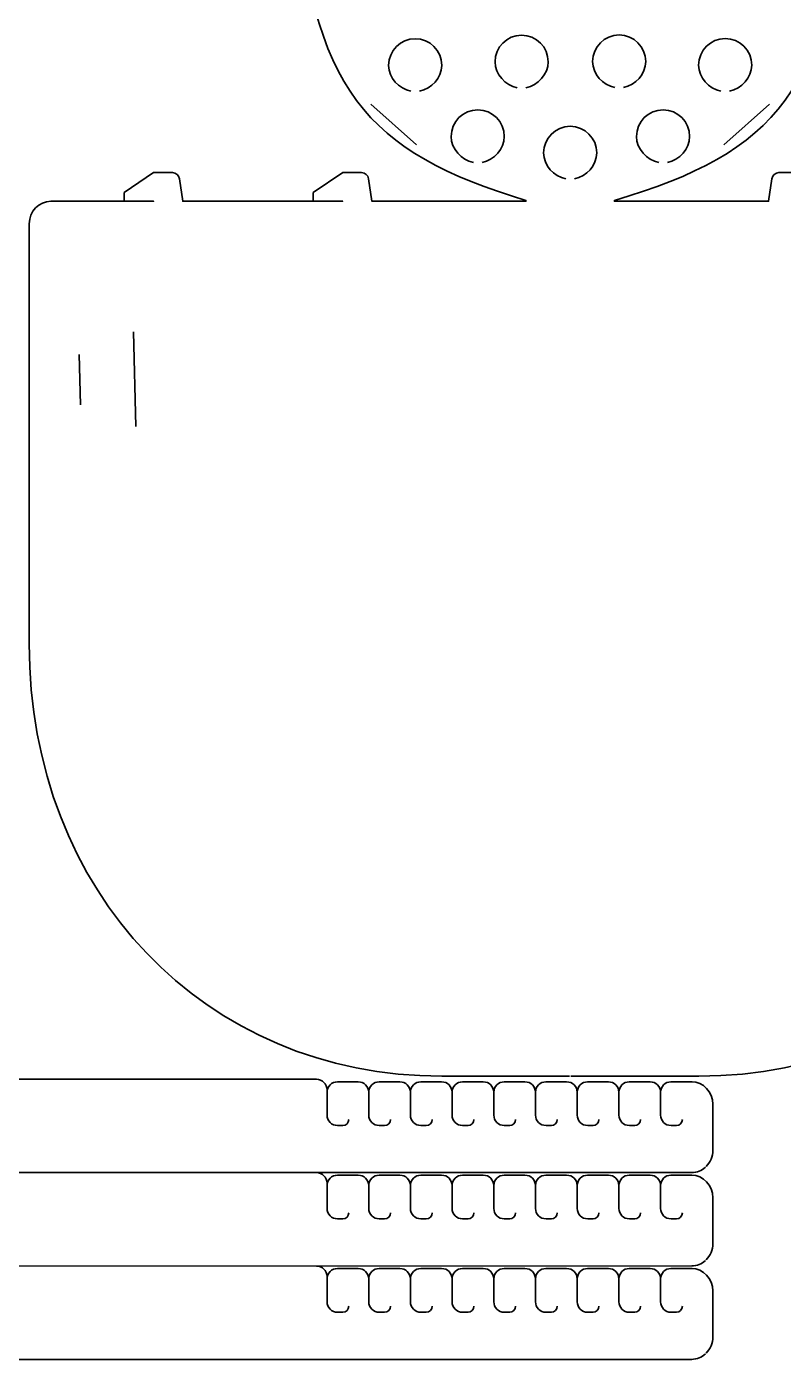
# Model space of a CAD drawing. Header units: inches. Extents: x 2019 to 3086, y -2762 to -1970.
# Drawn here: x 2665 to 2878.6, y -2761.8 to -2385.7 of the extents above; entities that cross this region are included whole.
import ezdxf

# ---------------------------------------------------------------- set-up
doc = ezdxf.new("R2010")
doc.units = ezdxf.units.IN
doc.header["$MEASUREMENT"] = 0
doc.layers.add('Layer 1', color=7, linetype='Continuous')

msp = doc.modelspace()

# ---------------------------------------------------------------- linework, layer by layer
at = {"layer": 'Layer 1', "color": 179, "lineweight": 35, "true_color": 0x231f20}
for points in [[(2775.06, -2419.01), (2762.15, -2407.55)], [(2861.84, -2419.01), (2874.75, -2407.55)], [(2805.95, -2434.7), (2805.95, -2434.7)], [(2695.16, -2471.79), (2695.82, -2498.56)], [(2679.87, -2478.17), (2680.25, -2492.44)]]:
    msp.add_lwpolyline(points, dxfattribs=at)
for points, knots in [([(2818.25, -2377.12), (2783.63, -2377.03), (2756.4, -2354.5), (2746.53, -2341.77), (2745.36, -2340.25), (2741.08, -2341.11), (2741.19, -2343.02), (2744.66, -2403.52), (2761.36, -2421.21), (2805.95, -2434.7), (2805.95, -2434.7), (2805.95, -2434.96), (2805.95, -2434.96), (2805.95, -2434.96), (2762.46, -2434.96), (2762.46, -2434.96), (2762.46, -2434.96), (2762.46, -2434.96), (2762.46, -2434.96), (2762.46, -2434.96), (2761.53, -2428.58), (2761.53, -2428.58), (2761.39, -2427.6), (2760.54, -2426.87), (2759.55, -2426.87), (2759.55, -2426.87), (2754.24, -2426.87), (2754.24, -2426.87), (2754.24, -2426.87), (2745.93, -2432.49), (2745.93, -2432.49), (2745.93, -2432.49), (2745.93, -2434.96), (2745.93, -2434.96), (2745.93, -2434.96), (2754.24, -2434.96), (2754.24, -2434.96), (2754.24, -2434.96), (2754.24, -2434.96), (2754.24, -2434.96), (2754.24, -2434.96), (2709.08, -2434.96), (2709.08, -2434.96), (2709.08, -2434.96), (2709.08, -2434.96), (2709.08, -2434.96), (2709.08, -2434.96), (2708.14, -2428.58), (2708.14, -2428.58), (2708, -2427.6), (2707.16, -2426.87), (2706.17, -2426.87), (2706.17, -2426.87), (2700.86, -2426.87), (2700.86, -2426.87), (2700.86, -2426.87), (2692.55, -2432.49), (2692.55, -2432.49), (2692.55, -2432.49), (2692.55, -2434.96), (2692.55, -2434.96), (2692.55, -2434.96), (2700.86, -2434.96), (2700.86, -2434.96), (2700.86, -2434.96), (2700.86, -2434.96), (2700.86, -2434.96), (2700.86, -2434.96), (2671.8, -2434.96), (2671.8, -2434.96), (2668.46, -2434.96), (2665.75, -2437.8), (2665.75, -2441.31), (2665.75, -2441.31), (2665.75, -2559.89), (2665.75, -2559.89), (2665.75, -2630.03), (2715.37, -2681.89), (2782.17, -2681.89), (2782.17, -2681.89), (2818.29, -2681.89), (2818.29, -2681.89)], [0, 0, 0, 0, 1, 1, 1, 2, 2, 2, 3, 3, 3, 4, 4, 4, 5, 5, 5, 6, 6, 6, 7, 7, 7, 8, 8, 8, 9, 9, 9, 10, 10, 10, 11, 11, 11, 12, 12, 12, 13, 13, 13, 14, 14, 14, 15, 15, 15, 16, 16, 16, 17, 17, 17, 18, 18, 18, 19, 19, 19, 20, 20, 20, 21, 21, 21, 22, 22, 22, 23, 23, 23, 24, 24, 24, 25, 25, 25, 26, 26, 26, 27, 27, 27, 27]), ([(2818.59, -2681.89), (2818.59, -2681.89), (2854.74, -2681.89), (2854.74, -2681.89), (2921.54, -2681.89), (2971.15, -2630.03), (2971.15, -2559.89), (2971.15, -2559.89), (2971.15, -2441.31), (2971.15, -2441.31), (2971.15, -2437.8), (2968.44, -2434.96), (2965.1, -2434.96), (2965.1, -2434.96), (2936.04, -2434.96), (2936.04, -2434.96), (2936.04, -2434.96), (2936.04, -2434.96), (2936.04, -2434.96), (2936.04, -2434.96), (2944.36, -2434.96), (2944.36, -2434.96), (2944.36, -2434.96), (2944.36, -2432.49), (2944.36, -2432.49), (2944.36, -2432.49), (2936.04, -2426.87), (2936.04, -2426.87), (2936.04, -2426.87), (2930.74, -2426.87), (2930.74, -2426.87), (2929.75, -2426.87), (2928.9, -2427.6), (2928.76, -2428.58), (2928.76, -2428.58), (2927.82, -2434.96), (2927.82, -2434.96), (2927.82, -2434.96), (2927.82, -2434.96), (2927.82, -2434.96), (2927.82, -2434.96), (2882.66, -2434.96), (2882.66, -2434.96), (2882.66, -2434.96), (2882.66, -2434.96), (2882.66, -2434.96), (2882.66, -2434.96), (2890.97, -2434.96), (2890.97, -2434.96), (2890.97, -2434.96), (2890.97, -2432.49), (2890.97, -2432.49), (2890.97, -2432.49), (2882.66, -2426.87), (2882.66, -2426.87), (2882.66, -2426.87), (2877.35, -2426.87), (2877.35, -2426.87), (2876.36, -2426.87), (2875.52, -2427.6), (2875.38, -2428.58), (2875.38, -2428.58), (2874.44, -2434.96), (2874.44, -2434.96), (2874.44, -2434.96), (2874.44, -2434.96), (2874.44, -2434.96), (2874.44, -2434.96), (2830.95, -2434.96), (2830.95, -2434.96), (2830.95, -2434.96), (2830.95, -2434.7), (2830.95, -2434.7), (2876.54, -2421.21), (2892.24, -2403.38), (2895.72, -2342.88), (2895.74, -2340.97), (2891.57, -2340.11), (2890.39, -2341.6), (2880.36, -2354.21), (2852.29, -2377.03), (2818.55, -2377.12)], [0, 0, 0, 0, 1, 1, 1, 2, 2, 2, 3, 3, 3, 4, 4, 4, 5, 5, 5, 6, 6, 6, 7, 7, 7, 8, 8, 8, 9, 9, 9, 10, 10, 10, 11, 11, 11, 12, 12, 12, 13, 13, 13, 14, 14, 14, 15, 15, 15, 16, 16, 16, 17, 17, 17, 18, 18, 18, 19, 19, 19, 20, 20, 20, 21, 21, 21, 22, 22, 22, 23, 23, 23, 24, 24, 24, 25, 25, 25, 26, 26, 26, 27, 27, 27, 27]), ([(2805.97, -2402.91), (2809.35, -2402.18), (2812.24, -2399.18), (2812.24, -2395.58), (2812.24, -2391.44), (2808.89, -2388.08), (2804.74, -2388.08), (2800.6, -2388.08), (2797.24, -2391.44), (2797.24, -2395.58), (2797.24, -2399.18), (2800.13, -2402.18), (2803.51, -2402.91)], [0, 0, 0, 0, 1, 1, 1, 2, 2, 2, 3, 3, 3, 4, 4, 4, 4]), ([(2833.5, -2402.84), (2836.88, -2402.11), (2839.77, -2399.11), (2839.77, -2395.51), (2839.77, -2391.37), (2836.41, -2388.01), (2832.27, -2388.01), (2828.13, -2388.01), (2824.77, -2391.37), (2824.77, -2395.51), (2824.77, -2399.11), (2827.66, -2402.11), (2831.04, -2402.84)], [0, 0, 0, 0, 1, 1, 1, 2, 2, 2, 3, 3, 3, 4, 4, 4, 4]), ([(2775.93, -2403.91), (2779.31, -2403.18), (2782.2, -2400.18), (2782.2, -2396.58), (2782.2, -2392.44), (2778.84, -2389.08), (2774.7, -2389.08), (2770.56, -2389.08), (2767.2, -2392.44), (2767.2, -2396.58), (2767.2, -2400.18), (2770.09, -2403.18), (2773.47, -2403.91)], [0, 0, 0, 0, 1, 1, 1, 2, 2, 2, 3, 3, 3, 4, 4, 4, 4]), ([(2863.43, -2403.84), (2866.82, -2403.11), (2869.7, -2400.11), (2869.7, -2396.51), (2869.7, -2392.37), (2866.35, -2389.01), (2862.2, -2389.01), (2858.06, -2389.01), (2854.7, -2392.37), (2854.7, -2396.51), (2854.7, -2400.11), (2857.59, -2403.11), (2860.97, -2403.84)], [0, 0, 0, 0, 1, 1, 1, 2, 2, 2, 3, 3, 3, 4, 4, 4, 4]), ([(2793.57, -2423.97), (2796.96, -2423.24), (2799.84, -2420.24), (2799.84, -2416.64), (2799.84, -2412.5), (2796.49, -2409.14), (2792.34, -2409.14), (2788.2, -2409.14), (2784.84, -2412.5), (2784.84, -2416.64), (2784.84, -2420.24), (2787.73, -2423.24), (2791.12, -2423.97)], [0, 0, 0, 0, 1, 1, 1, 2, 2, 2, 3, 3, 3, 4, 4, 4, 4]), ([(2845.9, -2423.97), (2849.28, -2423.24), (2852.17, -2420.24), (2852.17, -2416.64), (2852.17, -2412.5), (2848.81, -2409.14), (2844.67, -2409.14), (2840.53, -2409.14), (2837.17, -2412.5), (2837.17, -2416.64), (2837.17, -2420.24), (2840.06, -2423.24), (2843.44, -2423.97)], [0, 0, 0, 0, 1, 1, 1, 2, 2, 2, 3, 3, 3, 4, 4, 4, 4]), ([(2819.68, -2428.62), (2823.06, -2427.9), (2825.95, -2424.89), (2825.95, -2421.29), (2825.95, -2417.15), (2822.59, -2413.79), (2818.45, -2413.79), (2814.31, -2413.79), (2810.95, -2417.15), (2810.95, -2421.29), (2810.95, -2424.89), (2813.84, -2427.9), (2817.22, -2428.62)], [0, 0, 0, 0, 1, 1, 1, 2, 2, 2, 3, 3, 3, 4, 4, 4, 4]), ([(2749.8, -2685.75), (2749.8, -2684.11), (2748.48, -2682.78), (2746.84, -2682.78), (2746.84, -2682.78), (2170.59, -2682.78), (2170.59, -2682.78), (2169.15, -2682.78), (2167.76, -2683.4), (2166.73, -2684.3)], [0, 0, 0, 0, 1, 1, 1, 2, 2, 2, 3, 3, 3, 3]), ([(2755.95, -2694.13), (2755.95, -2695.06), (2755.19, -2695.82), (2754.25, -2695.82), (2754.25, -2695.82), (2752.77, -2695.82), (2752.77, -2695.82), (2751.13, -2695.82), (2749.8, -2694.5), (2749.8, -2692.86), (2749.8, -2692.86), (2749.8, -2686.45), (2749.8, -2686.45), (2749.8, -2684.81), (2751.13, -2683.48), (2752.77, -2683.48), (2752.77, -2683.48), (2752.9, -2683.48), (2752.9, -2683.48), (2752.9, -2683.48), (2752.77, -2683.48), (2752.77, -2683.48), (2752.77, -2683.48), (2758.61, -2683.48), (2758.61, -2683.48), (2760.25, -2683.48), (2761.57, -2684.81), (2761.57, -2686.45)], [0, 0, 0, 0, 1, 1, 1, 2, 2, 2, 3, 3, 3, 4, 4, 4, 5, 5, 5, 6, 6, 6, 7, 7, 7, 8, 8, 8, 9, 9, 9, 9]), ([(2767.72, -2694.13), (2767.72, -2695.06), (2766.96, -2695.82), (2766.02, -2695.82), (2766.02, -2695.82), (2764.54, -2695.82), (2764.54, -2695.82), (2762.9, -2695.82), (2761.57, -2694.5), (2761.57, -2692.86), (2761.57, -2692.86), (2761.57, -2686.45), (2761.57, -2686.45), (2761.57, -2684.81), (2762.9, -2683.48), (2764.54, -2683.48), (2764.54, -2683.48), (2764.67, -2683.48), (2764.67, -2683.48), (2764.67, -2683.48), (2764.54, -2683.48), (2764.54, -2683.48), (2764.54, -2683.48), (2770.38, -2683.48), (2770.38, -2683.48), (2772.01, -2683.48), (2773.34, -2684.81), (2773.34, -2686.45)], [0, 0, 0, 0, 1, 1, 1, 2, 2, 2, 3, 3, 3, 4, 4, 4, 5, 5, 5, 6, 6, 6, 7, 7, 7, 8, 8, 8, 9, 9, 9, 9]), ([(2779.49, -2694.13), (2779.49, -2695.06), (2778.73, -2695.82), (2777.79, -2695.82), (2777.79, -2695.82), (2776.31, -2695.82), (2776.31, -2695.82), (2774.67, -2695.82), (2773.34, -2694.5), (2773.34, -2692.86), (2773.34, -2692.86), (2773.34, -2686.45), (2773.34, -2686.45), (2773.34, -2684.81), (2774.67, -2683.48), (2776.31, -2683.48), (2776.31, -2683.48), (2776.44, -2683.48), (2776.44, -2683.48), (2776.44, -2683.48), (2776.31, -2683.48), (2776.31, -2683.48), (2776.31, -2683.48), (2782.15, -2683.48), (2782.15, -2683.48), (2783.78, -2683.48), (2785.11, -2684.81), (2785.11, -2686.45)], [0, 0, 0, 0, 1, 1, 1, 2, 2, 2, 3, 3, 3, 4, 4, 4, 5, 5, 5, 6, 6, 6, 7, 7, 7, 8, 8, 8, 9, 9, 9, 9]), ([(2791.26, -2694.13), (2791.26, -2695.06), (2790.5, -2695.82), (2789.56, -2695.82), (2789.56, -2695.82), (2788.08, -2695.82), (2788.08, -2695.82), (2786.44, -2695.82), (2785.11, -2694.5), (2785.11, -2692.86), (2785.11, -2692.86), (2785.11, -2686.45), (2785.11, -2686.45), (2785.11, -2684.81), (2786.44, -2683.48), (2788.08, -2683.48), (2788.08, -2683.48), (2788.21, -2683.48), (2788.21, -2683.48), (2788.21, -2683.48), (2788.08, -2683.48), (2788.08, -2683.48), (2788.08, -2683.48), (2793.92, -2683.48), (2793.92, -2683.48), (2795.55, -2683.48), (2796.88, -2684.81), (2796.88, -2686.45)], [0, 0, 0, 0, 1, 1, 1, 2, 2, 2, 3, 3, 3, 4, 4, 4, 5, 5, 5, 6, 6, 6, 7, 7, 7, 8, 8, 8, 9, 9, 9, 9]), ([(2803.03, -2694.13), (2803.03, -2695.06), (2802.27, -2695.82), (2801.33, -2695.82), (2801.33, -2695.82), (2799.85, -2695.82), (2799.85, -2695.82), (2798.21, -2695.82), (2796.88, -2694.5), (2796.88, -2692.86), (2796.88, -2692.86), (2796.88, -2686.45), (2796.88, -2686.45), (2796.88, -2684.81), (2798.21, -2683.48), (2799.85, -2683.48), (2799.85, -2683.48), (2799.98, -2683.48), (2799.98, -2683.48), (2799.98, -2683.48), (2799.85, -2683.48), (2799.85, -2683.48), (2799.85, -2683.48), (2805.69, -2683.48), (2805.69, -2683.48), (2807.32, -2683.48), (2808.65, -2684.81), (2808.65, -2686.45)], [0, 0, 0, 0, 1, 1, 1, 2, 2, 2, 3, 3, 3, 4, 4, 4, 5, 5, 5, 6, 6, 6, 7, 7, 7, 8, 8, 8, 9, 9, 9, 9]), ([(2814.8, -2694.13), (2814.8, -2695.06), (2814.04, -2695.82), (2813.1, -2695.82), (2813.1, -2695.82), (2811.62, -2695.82), (2811.62, -2695.82), (2809.98, -2695.82), (2808.65, -2694.5), (2808.65, -2692.86), (2808.65, -2692.86), (2808.65, -2686.45), (2808.65, -2686.45), (2808.65, -2684.81), (2809.98, -2683.48), (2811.62, -2683.48), (2811.62, -2683.48), (2811.75, -2683.48), (2811.75, -2683.48), (2811.75, -2683.48), (2811.62, -2683.48), (2811.62, -2683.48), (2811.62, -2683.48), (2817.45, -2683.48), (2817.45, -2683.48), (2819.09, -2683.48), (2820.42, -2684.81), (2820.42, -2686.45)], [0, 0, 0, 0, 1, 1, 1, 2, 2, 2, 3, 3, 3, 4, 4, 4, 5, 5, 5, 6, 6, 6, 7, 7, 7, 8, 8, 8, 9, 9, 9, 9]), ([(2826.57, -2694.13), (2826.57, -2695.06), (2825.81, -2695.82), (2824.87, -2695.82), (2824.87, -2695.82), (2823.39, -2695.82), (2823.39, -2695.82), (2821.75, -2695.82), (2820.42, -2694.5), (2820.42, -2692.86), (2820.42, -2692.86), (2820.42, -2686.45), (2820.42, -2686.45), (2820.42, -2684.81), (2821.75, -2683.48), (2823.39, -2683.48), (2823.39, -2683.48), (2823.52, -2683.48), (2823.52, -2683.48), (2823.52, -2683.48), (2823.39, -2683.48), (2823.39, -2683.48), (2823.39, -2683.48), (2829.22, -2683.48), (2829.22, -2683.48), (2830.86, -2683.48), (2832.19, -2684.81), (2832.19, -2686.45)], [0, 0, 0, 0, 1, 1, 1, 2, 2, 2, 3, 3, 3, 4, 4, 4, 5, 5, 5, 6, 6, 6, 7, 7, 7, 8, 8, 8, 9, 9, 9, 9]), ([(2838.34, -2694.13), (2838.34, -2695.06), (2837.58, -2695.82), (2836.64, -2695.82), (2836.64, -2695.82), (2835.16, -2695.82), (2835.16, -2695.82), (2833.52, -2695.82), (2832.19, -2694.5), (2832.19, -2692.86), (2832.19, -2692.86), (2832.19, -2686.45), (2832.19, -2686.45), (2832.19, -2684.81), (2833.52, -2683.48), (2835.16, -2683.48), (2835.16, -2683.48), (2835.28, -2683.48), (2835.28, -2683.48), (2835.28, -2683.48), (2835.16, -2683.48), (2835.16, -2683.48), (2835.16, -2683.48), (2840.99, -2683.48), (2840.99, -2683.48), (2842.63, -2683.48), (2843.96, -2684.81), (2843.96, -2686.45)], [0, 0, 0, 0, 1, 1, 1, 2, 2, 2, 3, 3, 3, 4, 4, 4, 5, 5, 5, 6, 6, 6, 7, 7, 7, 8, 8, 8, 9, 9, 9, 9]), ([(2850.11, -2694.13), (2850.11, -2695.06), (2849.35, -2695.82), (2848.41, -2695.82), (2848.41, -2695.82), (2846.92, -2695.82), (2846.92, -2695.82), (2845.29, -2695.82), (2843.96, -2694.5), (2843.96, -2692.86), (2843.96, -2692.86), (2843.96, -2686.45), (2843.96, -2686.45), (2843.96, -2684.81), (2845.29, -2683.48), (2846.92, -2683.48), (2846.92, -2683.48), (2847.05, -2683.48), (2847.05, -2683.48), (2847.05, -2683.48), (2846.92, -2683.48), (2846.92, -2683.48), (2846.92, -2683.48), (2852.76, -2683.48), (2852.76, -2683.48), (2852.76, -2683.48), (2852.8, -2683.49), (2852.8, -2683.49), (2852.8, -2683.49), (2852.76, -2683.49), (2852.76, -2683.49), (2856.05, -2683.49), (2858.71, -2686.33), (2858.71, -2689.84), (2858.71, -2689.84), (2858.71, -2689.83), (2858.71, -2689.83), (2858.71, -2689.83), (2858.71, -2702.77), (2858.71, -2702.77), (2858.71, -2704.59), (2857.99, -2706.23), (2856.84, -2707.39)], [0, 0, 0, 0, 1, 1, 1, 2, 2, 2, 3, 3, 3, 4, 4, 4, 5, 5, 5, 6, 6, 6, 7, 7, 7, 8, 8, 8, 9, 9, 9, 10, 10, 10, 11, 11, 11, 12, 12, 12, 13, 13, 13, 14, 14, 14, 14]), ([(2276.48, -2709.13), (2276.48, -2709.13), (2852.76, -2709.12), (2852.76, -2709.12), (2854.2, -2709.12), (2855.59, -2708.51), (2856.62, -2707.6)], [0, 0, 0, 0, 1, 1, 1, 2, 2, 2, 2]), ([(2755.95, -2720.47), (2755.95, -2721.41), (2755.19, -2722.17), (2754.25, -2722.17), (2754.25, -2722.17), (2752.77, -2722.17), (2752.77, -2722.17), (2751.13, -2722.17), (2749.8, -2720.85), (2749.8, -2719.21), (2749.8, -2719.21), (2749.8, -2712.79), (2749.8, -2712.79), (2749.8, -2711.16), (2751.13, -2709.83), (2752.77, -2709.83), (2752.77, -2709.83), (2752.9, -2709.83), (2752.9, -2709.83), (2752.9, -2709.83), (2752.77, -2709.83), (2752.77, -2709.83), (2752.77, -2709.83), (2758.61, -2709.83), (2758.61, -2709.83), (2760.25, -2709.83), (2761.57, -2711.16), (2761.57, -2712.79)], [0, 0, 0, 0, 1, 1, 1, 2, 2, 2, 3, 3, 3, 4, 4, 4, 5, 5, 5, 6, 6, 6, 7, 7, 7, 8, 8, 8, 9, 9, 9, 9]), ([(2767.72, -2720.47), (2767.72, -2721.41), (2766.96, -2722.17), (2766.02, -2722.17), (2766.02, -2722.17), (2764.54, -2722.17), (2764.54, -2722.17), (2762.9, -2722.17), (2761.57, -2720.85), (2761.57, -2719.21), (2761.57, -2719.21), (2761.57, -2712.79), (2761.57, -2712.79), (2761.57, -2711.16), (2762.9, -2709.83), (2764.54, -2709.83), (2764.54, -2709.83), (2764.67, -2709.83), (2764.67, -2709.83), (2764.67, -2709.83), (2764.54, -2709.83), (2764.54, -2709.83), (2764.54, -2709.83), (2770.38, -2709.83), (2770.38, -2709.83), (2772.01, -2709.83), (2773.34, -2711.16), (2773.34, -2712.79)], [0, 0, 0, 0, 1, 1, 1, 2, 2, 2, 3, 3, 3, 4, 4, 4, 5, 5, 5, 6, 6, 6, 7, 7, 7, 8, 8, 8, 9, 9, 9, 9]), ([(2779.49, -2720.47), (2779.49, -2721.41), (2778.73, -2722.17), (2777.79, -2722.17), (2777.79, -2722.17), (2776.31, -2722.17), (2776.31, -2722.17), (2774.67, -2722.17), (2773.34, -2720.85), (2773.34, -2719.21), (2773.34, -2719.21), (2773.34, -2712.79), (2773.34, -2712.79), (2773.34, -2711.16), (2774.67, -2709.83), (2776.31, -2709.83), (2776.31, -2709.83), (2776.44, -2709.83), (2776.44, -2709.83), (2776.44, -2709.83), (2776.31, -2709.83), (2776.31, -2709.83), (2776.31, -2709.83), (2782.15, -2709.83), (2782.15, -2709.83), (2783.78, -2709.83), (2785.11, -2711.16), (2785.11, -2712.79)], [0, 0, 0, 0, 1, 1, 1, 2, 2, 2, 3, 3, 3, 4, 4, 4, 5, 5, 5, 6, 6, 6, 7, 7, 7, 8, 8, 8, 9, 9, 9, 9]), ([(2791.26, -2720.47), (2791.26, -2721.41), (2790.5, -2722.17), (2789.56, -2722.17), (2789.56, -2722.17), (2788.08, -2722.17), (2788.08, -2722.17), (2786.44, -2722.17), (2785.11, -2720.85), (2785.11, -2719.21), (2785.11, -2719.21), (2785.11, -2712.79), (2785.11, -2712.79), (2785.11, -2711.16), (2786.44, -2709.83), (2788.08, -2709.83), (2788.08, -2709.83), (2788.21, -2709.83), (2788.21, -2709.83), (2788.21, -2709.83), (2788.08, -2709.83), (2788.08, -2709.83), (2788.08, -2709.83), (2793.92, -2709.83), (2793.92, -2709.83), (2795.55, -2709.83), (2796.88, -2711.16), (2796.88, -2712.79)], [0, 0, 0, 0, 1, 1, 1, 2, 2, 2, 3, 3, 3, 4, 4, 4, 5, 5, 5, 6, 6, 6, 7, 7, 7, 8, 8, 8, 9, 9, 9, 9]), ([(2803.03, -2720.47), (2803.03, -2721.41), (2802.27, -2722.17), (2801.33, -2722.17), (2801.33, -2722.17), (2799.85, -2722.17), (2799.85, -2722.17), (2798.21, -2722.17), (2796.88, -2720.85), (2796.88, -2719.21), (2796.88, -2719.21), (2796.88, -2712.79), (2796.88, -2712.79), (2796.88, -2711.16), (2798.21, -2709.83), (2799.85, -2709.83), (2799.85, -2709.83), (2799.98, -2709.83), (2799.98, -2709.83), (2799.98, -2709.83), (2799.85, -2709.83), (2799.85, -2709.83), (2799.85, -2709.83), (2805.69, -2709.83), (2805.69, -2709.83), (2807.32, -2709.83), (2808.65, -2711.16), (2808.65, -2712.79)], [0, 0, 0, 0, 1, 1, 1, 2, 2, 2, 3, 3, 3, 4, 4, 4, 5, 5, 5, 6, 6, 6, 7, 7, 7, 8, 8, 8, 9, 9, 9, 9]), ([(2814.8, -2720.47), (2814.8, -2721.41), (2814.04, -2722.17), (2813.1, -2722.17), (2813.1, -2722.17), (2811.62, -2722.17), (2811.62, -2722.17), (2809.98, -2722.17), (2808.65, -2720.85), (2808.65, -2719.21), (2808.65, -2719.21), (2808.65, -2712.79), (2808.65, -2712.79), (2808.65, -2711.16), (2809.98, -2709.83), (2811.62, -2709.83), (2811.62, -2709.83), (2811.75, -2709.83), (2811.75, -2709.83), (2811.75, -2709.83), (2811.62, -2709.83), (2811.62, -2709.83), (2811.62, -2709.83), (2817.45, -2709.83), (2817.45, -2709.83), (2819.09, -2709.83), (2820.42, -2711.16), (2820.42, -2712.79)], [0, 0, 0, 0, 1, 1, 1, 2, 2, 2, 3, 3, 3, 4, 4, 4, 5, 5, 5, 6, 6, 6, 7, 7, 7, 8, 8, 8, 9, 9, 9, 9]), ([(2826.57, -2720.47), (2826.57, -2721.41), (2825.81, -2722.17), (2824.87, -2722.17), (2824.87, -2722.17), (2823.39, -2722.17), (2823.39, -2722.17), (2821.75, -2722.17), (2820.42, -2720.85), (2820.42, -2719.21), (2820.42, -2719.21), (2820.42, -2712.79), (2820.42, -2712.79), (2820.42, -2711.16), (2821.75, -2709.83), (2823.39, -2709.83), (2823.39, -2709.83), (2823.52, -2709.83), (2823.52, -2709.83), (2823.52, -2709.83), (2823.39, -2709.83), (2823.39, -2709.83), (2823.39, -2709.83), (2829.22, -2709.83), (2829.22, -2709.83), (2830.86, -2709.83), (2832.19, -2711.16), (2832.19, -2712.79)], [0, 0, 0, 0, 1, 1, 1, 2, 2, 2, 3, 3, 3, 4, 4, 4, 5, 5, 5, 6, 6, 6, 7, 7, 7, 8, 8, 8, 9, 9, 9, 9]), ([(2838.34, -2720.47), (2838.34, -2721.41), (2837.58, -2722.17), (2836.64, -2722.17), (2836.64, -2722.17), (2835.16, -2722.17), (2835.16, -2722.17), (2833.52, -2722.17), (2832.19, -2720.85), (2832.19, -2719.21), (2832.19, -2719.21), (2832.19, -2712.79), (2832.19, -2712.79), (2832.19, -2711.16), (2833.52, -2709.83), (2835.16, -2709.83), (2835.16, -2709.83), (2835.28, -2709.83), (2835.28, -2709.83), (2835.28, -2709.83), (2835.16, -2709.83), (2835.16, -2709.83), (2835.16, -2709.83), (2840.99, -2709.83), (2840.99, -2709.83), (2842.63, -2709.83), (2843.96, -2711.16), (2843.96, -2712.79)], [0, 0, 0, 0, 1, 1, 1, 2, 2, 2, 3, 3, 3, 4, 4, 4, 5, 5, 5, 6, 6, 6, 7, 7, 7, 8, 8, 8, 9, 9, 9, 9]), ([(2850.11, -2720.47), (2850.11, -2721.41), (2849.35, -2722.17), (2848.41, -2722.17), (2848.41, -2722.17), (2846.92, -2722.17), (2846.92, -2722.17), (2845.29, -2722.17), (2843.96, -2720.85), (2843.96, -2719.21), (2843.96, -2719.21), (2843.96, -2712.79), (2843.96, -2712.79), (2843.96, -2711.16), (2845.29, -2709.83), (2846.92, -2709.83), (2846.92, -2709.83), (2847.05, -2709.83), (2847.05, -2709.83), (2847.05, -2709.83), (2846.92, -2709.83), (2846.92, -2709.83), (2846.92, -2709.83), (2852.76, -2709.83), (2852.76, -2709.83), (2852.76, -2709.83), (2852.8, -2709.84), (2852.8, -2709.84), (2852.8, -2709.84), (2852.76, -2709.84), (2852.76, -2709.84), (2856.05, -2709.84), (2858.71, -2712.68), (2858.71, -2716.19), (2858.71, -2716.19), (2858.71, -2716.18), (2858.71, -2716.18), (2858.71, -2716.18), (2858.71, -2729.12), (2858.71, -2729.12), (2858.71, -2730.94), (2857.99, -2732.58), (2856.84, -2733.74)], [0, 0, 0, 0, 1, 1, 1, 2, 2, 2, 3, 3, 3, 4, 4, 4, 5, 5, 5, 6, 6, 6, 7, 7, 7, 8, 8, 8, 9, 9, 9, 10, 10, 10, 11, 11, 11, 12, 12, 12, 13, 13, 13, 14, 14, 14, 14]), ([(2276.48, -2735.48), (2276.48, -2735.48), (2852.76, -2735.47), (2852.76, -2735.47), (2854.2, -2735.47), (2855.59, -2734.85), (2856.62, -2733.95)], [0, 0, 0, 0, 1, 1, 1, 2, 2, 2, 2]), ([(2755.95, -2746.82), (2755.95, -2747.76), (2755.19, -2748.52), (2754.25, -2748.52), (2754.25, -2748.52), (2752.77, -2748.52), (2752.77, -2748.52), (2751.13, -2748.52), (2749.8, -2747.19), (2749.8, -2745.56), (2749.8, -2745.56), (2749.8, -2739.14), (2749.8, -2739.14), (2749.8, -2737.5), (2751.13, -2736.18), (2752.77, -2736.18), (2752.77, -2736.18), (2752.9, -2736.18), (2752.9, -2736.18), (2752.9, -2736.18), (2752.77, -2736.18), (2752.77, -2736.18), (2752.77, -2736.18), (2758.61, -2736.18), (2758.61, -2736.18), (2760.25, -2736.18), (2761.57, -2737.5), (2761.57, -2739.14)], [0, 0, 0, 0, 1, 1, 1, 2, 2, 2, 3, 3, 3, 4, 4, 4, 5, 5, 5, 6, 6, 6, 7, 7, 7, 8, 8, 8, 9, 9, 9, 9]), ([(2767.72, -2746.82), (2767.72, -2747.76), (2766.96, -2748.52), (2766.02, -2748.52), (2766.02, -2748.52), (2764.54, -2748.52), (2764.54, -2748.52), (2762.9, -2748.52), (2761.57, -2747.19), (2761.57, -2745.56), (2761.57, -2745.56), (2761.57, -2739.14), (2761.57, -2739.14), (2761.57, -2737.5), (2762.9, -2736.18), (2764.54, -2736.18), (2764.54, -2736.18), (2764.67, -2736.18), (2764.67, -2736.18), (2764.67, -2736.18), (2764.54, -2736.18), (2764.54, -2736.18), (2764.54, -2736.18), (2770.38, -2736.18), (2770.38, -2736.18), (2772.01, -2736.18), (2773.34, -2737.5), (2773.34, -2739.14)], [0, 0, 0, 0, 1, 1, 1, 2, 2, 2, 3, 3, 3, 4, 4, 4, 5, 5, 5, 6, 6, 6, 7, 7, 7, 8, 8, 8, 9, 9, 9, 9]), ([(2779.49, -2746.82), (2779.49, -2747.76), (2778.73, -2748.52), (2777.79, -2748.52), (2777.79, -2748.52), (2776.31, -2748.52), (2776.31, -2748.52), (2774.67, -2748.52), (2773.34, -2747.19), (2773.34, -2745.56), (2773.34, -2745.56), (2773.34, -2739.14), (2773.34, -2739.14), (2773.34, -2737.5), (2774.67, -2736.18), (2776.31, -2736.18), (2776.31, -2736.18), (2776.44, -2736.18), (2776.44, -2736.18), (2776.44, -2736.18), (2776.31, -2736.18), (2776.31, -2736.18), (2776.31, -2736.18), (2782.15, -2736.18), (2782.15, -2736.18), (2783.78, -2736.18), (2785.11, -2737.5), (2785.11, -2739.14)], [0, 0, 0, 0, 1, 1, 1, 2, 2, 2, 3, 3, 3, 4, 4, 4, 5, 5, 5, 6, 6, 6, 7, 7, 7, 8, 8, 8, 9, 9, 9, 9]), ([(2791.26, -2746.82), (2791.26, -2747.76), (2790.5, -2748.52), (2789.56, -2748.52), (2789.56, -2748.52), (2788.08, -2748.52), (2788.08, -2748.52), (2786.44, -2748.52), (2785.11, -2747.19), (2785.11, -2745.56), (2785.11, -2745.56), (2785.11, -2739.14), (2785.11, -2739.14), (2785.11, -2737.5), (2786.44, -2736.18), (2788.08, -2736.18), (2788.08, -2736.18), (2788.21, -2736.18), (2788.21, -2736.18), (2788.21, -2736.18), (2788.08, -2736.18), (2788.08, -2736.18), (2788.08, -2736.18), (2793.92, -2736.18), (2793.92, -2736.18), (2795.55, -2736.18), (2796.88, -2737.5), (2796.88, -2739.14)], [0, 0, 0, 0, 1, 1, 1, 2, 2, 2, 3, 3, 3, 4, 4, 4, 5, 5, 5, 6, 6, 6, 7, 7, 7, 8, 8, 8, 9, 9, 9, 9]), ([(2803.03, -2746.82), (2803.03, -2747.76), (2802.27, -2748.52), (2801.33, -2748.52), (2801.33, -2748.52), (2799.85, -2748.52), (2799.85, -2748.52), (2798.21, -2748.52), (2796.88, -2747.19), (2796.88, -2745.56), (2796.88, -2745.56), (2796.88, -2739.14), (2796.88, -2739.14), (2796.88, -2737.5), (2798.21, -2736.18), (2799.85, -2736.18), (2799.85, -2736.18), (2799.98, -2736.18), (2799.98, -2736.18), (2799.98, -2736.18), (2799.85, -2736.18), (2799.85, -2736.18), (2799.85, -2736.18), (2805.69, -2736.18), (2805.69, -2736.18), (2807.32, -2736.18), (2808.65, -2737.5), (2808.65, -2739.14)], [0, 0, 0, 0, 1, 1, 1, 2, 2, 2, 3, 3, 3, 4, 4, 4, 5, 5, 5, 6, 6, 6, 7, 7, 7, 8, 8, 8, 9, 9, 9, 9]), ([(2814.8, -2746.82), (2814.8, -2747.76), (2814.04, -2748.52), (2813.1, -2748.52), (2813.1, -2748.52), (2811.62, -2748.52), (2811.62, -2748.52), (2809.98, -2748.52), (2808.65, -2747.19), (2808.65, -2745.56), (2808.65, -2745.56), (2808.65, -2739.14), (2808.65, -2739.14), (2808.65, -2737.5), (2809.98, -2736.18), (2811.62, -2736.18), (2811.62, -2736.18), (2811.75, -2736.18), (2811.75, -2736.18), (2811.75, -2736.18), (2811.62, -2736.18), (2811.62, -2736.18), (2811.62, -2736.18), (2817.45, -2736.18), (2817.45, -2736.18), (2819.09, -2736.18), (2820.42, -2737.5), (2820.42, -2739.14)], [0, 0, 0, 0, 1, 1, 1, 2, 2, 2, 3, 3, 3, 4, 4, 4, 5, 5, 5, 6, 6, 6, 7, 7, 7, 8, 8, 8, 9, 9, 9, 9]), ([(2826.57, -2746.82), (2826.57, -2747.76), (2825.81, -2748.52), (2824.87, -2748.52), (2824.87, -2748.52), (2823.39, -2748.52), (2823.39, -2748.52), (2821.75, -2748.52), (2820.42, -2747.19), (2820.42, -2745.56), (2820.42, -2745.56), (2820.42, -2739.14), (2820.42, -2739.14), (2820.42, -2737.5), (2821.75, -2736.18), (2823.39, -2736.18), (2823.39, -2736.18), (2823.52, -2736.18), (2823.52, -2736.18), (2823.52, -2736.18), (2823.39, -2736.18), (2823.39, -2736.18), (2823.39, -2736.18), (2829.22, -2736.18), (2829.22, -2736.18), (2830.86, -2736.18), (2832.19, -2737.5), (2832.19, -2739.14)], [0, 0, 0, 0, 1, 1, 1, 2, 2, 2, 3, 3, 3, 4, 4, 4, 5, 5, 5, 6, 6, 6, 7, 7, 7, 8, 8, 8, 9, 9, 9, 9]), ([(2838.34, -2746.82), (2838.34, -2747.76), (2837.58, -2748.52), (2836.64, -2748.52), (2836.64, -2748.52), (2835.16, -2748.52), (2835.16, -2748.52), (2833.52, -2748.52), (2832.19, -2747.19), (2832.19, -2745.56), (2832.19, -2745.56), (2832.19, -2739.14), (2832.19, -2739.14), (2832.19, -2737.5), (2833.52, -2736.18), (2835.16, -2736.18), (2835.16, -2736.18), (2835.28, -2736.18), (2835.28, -2736.18), (2835.28, -2736.18), (2835.16, -2736.18), (2835.16, -2736.18), (2835.16, -2736.18), (2840.99, -2736.18), (2840.99, -2736.18), (2842.63, -2736.18), (2843.96, -2737.5), (2843.96, -2739.14)], [0, 0, 0, 0, 1, 1, 1, 2, 2, 2, 3, 3, 3, 4, 4, 4, 5, 5, 5, 6, 6, 6, 7, 7, 7, 8, 8, 8, 9, 9, 9, 9]), ([(2850.11, -2746.82), (2850.11, -2747.76), (2849.35, -2748.52), (2848.41, -2748.52), (2848.41, -2748.52), (2846.92, -2748.52), (2846.92, -2748.52), (2845.29, -2748.52), (2843.96, -2747.19), (2843.96, -2745.56), (2843.96, -2745.56), (2843.96, -2739.14), (2843.96, -2739.14), (2843.96, -2737.5), (2845.29, -2736.18), (2846.92, -2736.18), (2846.92, -2736.18), (2847.05, -2736.18), (2847.05, -2736.18), (2847.05, -2736.18), (2846.92, -2736.18), (2846.92, -2736.18), (2846.92, -2736.18), (2852.76, -2736.18), (2852.76, -2736.18), (2852.76, -2736.18), (2852.8, -2736.18), (2852.8, -2736.18), (2852.8, -2736.18), (2852.76, -2736.18), (2852.76, -2736.18), (2856.05, -2736.18), (2858.71, -2739.03), (2858.71, -2742.53), (2858.71, -2742.53), (2858.71, -2742.53), (2858.71, -2742.53), (2858.71, -2742.53), (2858.71, -2755.47), (2858.71, -2755.47), (2858.71, -2757.29), (2857.99, -2758.93), (2856.84, -2760.09)], [0, 0, 0, 0, 1, 1, 1, 2, 2, 2, 3, 3, 3, 4, 4, 4, 5, 5, 5, 6, 6, 6, 7, 7, 7, 8, 8, 8, 9, 9, 9, 10, 10, 10, 11, 11, 11, 12, 12, 12, 13, 13, 13, 14, 14, 14, 14]), ([(2276.48, -2761.82), (2276.48, -2761.82), (2852.76, -2761.82), (2852.76, -2761.82), (2854.2, -2761.82), (2855.59, -2761.2), (2856.62, -2760.29)], [0, 0, 0, 0, 1, 1, 1, 2, 2, 2, 2])]:
    msp.add_open_spline(points, degree=3, knots=knots, dxfattribs=at)
for points in [[(2749.8, -2712.1), (2749.8, -2710.46), (2748.48, -2709.13), (2746.84, -2709.13)], [(2749.8, -2738.45), (2749.8, -2736.81), (2748.48, -2735.48), (2746.84, -2735.48)]]:
    msp.add_open_spline(points, degree=3, dxfattribs=at)

doc.saveas('drawing.dxf')
